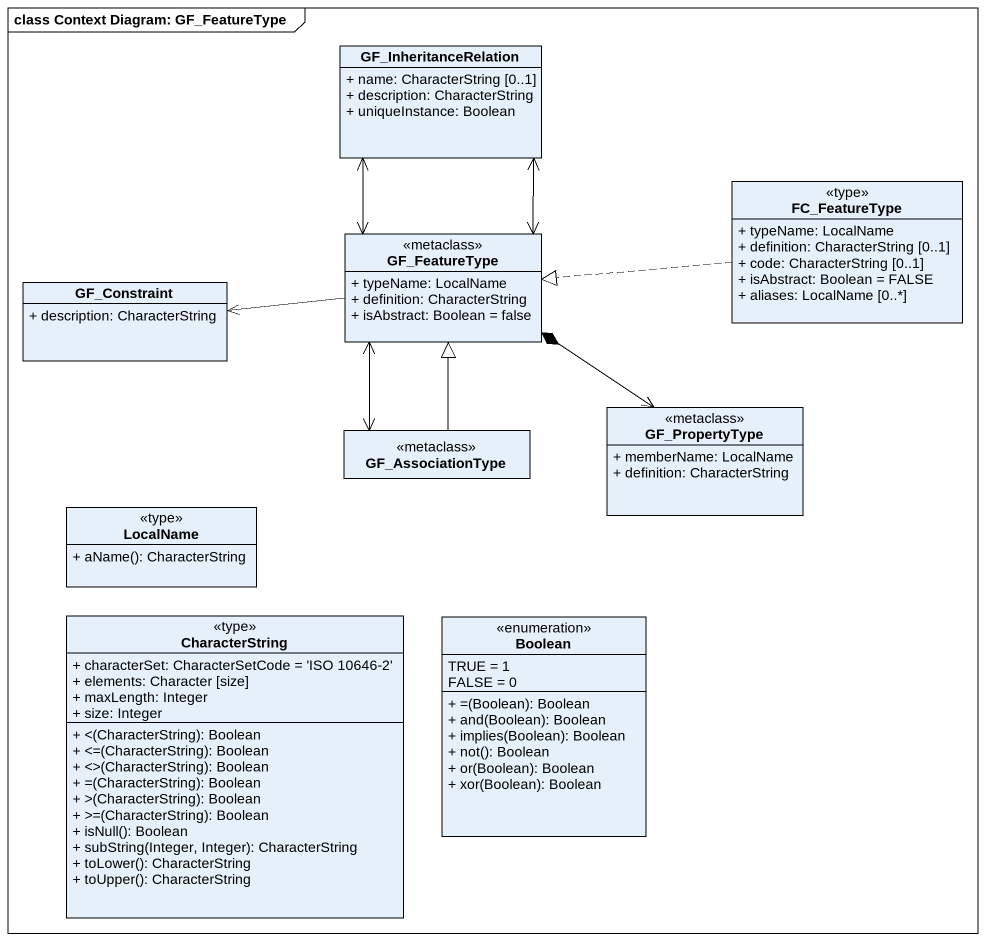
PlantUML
@startuml
mainframe class Context Diagram: GF_FeatureType
hide circle
hide empty members
skinparam classAttributeIconSize 0
class GF_InheritanceRelation {
  + name: CharacterString [0..1]
  + description: CharacterString
  + uniqueInstance: Boolean
}
class FC_FeatureType <<type>> {
  + typeName: LocalName
  + definition: CharacterString [0..1]
  + code: CharacterString [0..1]
  + isAbstract: Boolean = FALSE
  + aliases: LocalName [0..*]
}
class GF_Constraint {
  + description: CharacterString
}
class GF_FeatureType <<metaclass>> {
  + typeName: LocalName
  + definition: CharacterString
  + isAbstract: Boolean = false
}
class GF_AssociationType <<metaclass>>
class GF_PropertyType <<metaclass>> {
  + memberName: LocalName
  + definition: CharacterString
}
class LocalName <<type>> {
  + aName(): CharacterString
}
class CharacterString <<type>> {
  + characterSet: CharacterSetCode = 'ISO 10646-2'
  + elements: Character [size]
  + maxLength: Integer
  + size: Integer
  + <(CharacterString): Boolean
  + <=(CharacterString): Boolean
  + <>(CharacterString): Boolean
  + =(CharacterString): Boolean
  + >(CharacterString): Boolean
  + >=(CharacterString): Boolean
  + isNull(): Boolean
  + subString(Integer, Integer): CharacterString
  + toLower(): CharacterString
  + toUpper(): CharacterString
}
enum Boolean {
  TRUE = 1
  FALSE = 0
  + =(Boolean): Boolean
  + and(Boolean): Boolean
  + implies(Boolean): Boolean
  + not(): Boolean
  + or(Boolean): Boolean
  + xor(Boolean): Boolean
}
GF_InheritanceRelation <--> GF_FeatureType
FC_FeatureType .left.|> GF_FeatureType
GF_FeatureType <-up-> GF_InheritanceRelation
GF_FeatureType -left-> GF_Constraint
GF_FeatureType <--> GF_AssociationType
GF_AssociationType -up-|> GF_FeatureType
GF_PropertyType <-up-* GF_FeatureType
@enduml
